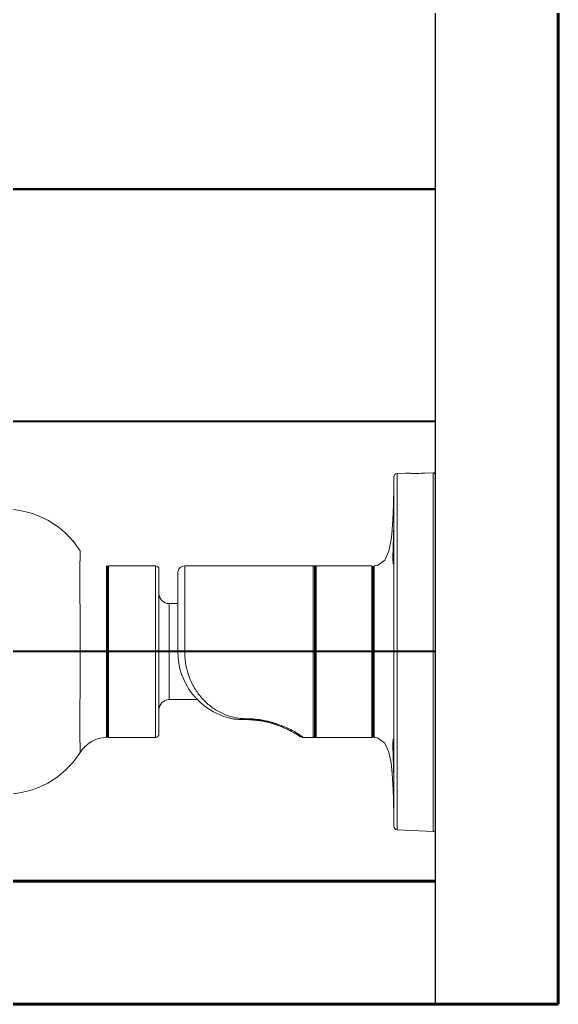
# Model space of a CAD drawing. Header units: metres. Extents: x 29 to 562, y -33 to 369.
# Drawn here: x 303.709 to 304.365, y 176.469 to 177.668 of the extents above; entities that cross this region are included whole.
import ezdxf

# ---------------------------------------------------------------- set-up
doc = ezdxf.new("R2010")
doc.units = ezdxf.units.M
doc.header["$LTSCALE"] = 2
for name, color, linetype, lineweight in [('001_Dark_1 10', 7, 'Continuous', 0), ('A-WALL', 7, 'Continuous', 60), ('S-STRS', 4, 'Continuous', 40), ('S-WALL', 7, 'Continuous', 60), ('Tuberia', 1, 'Continuous', 9)]:
    doc.layers.add(name, color=color, linetype=linetype, lineweight=lineweight)
doc.layers.add('S-PLAT', color=7, linetype='Continuous')

# ---------------------------------------------------------------- blocks, each defined once
blk = doc.blocks.new('Camaras')
at = {"layer": '001_Dark_1 10'}
for p, q in [((-0.0001464716394821153, 0.01442707760261897), (-0.0001464716394821153, -0.014427593966019)), ((0.0006886510948902469, 0.01453059361122655), (0, 0.01456678529447686)), ((0, 0.01456663516822232), (0, -0.01456663516822232)), ((0.002930742624585037, 0.01449371970826974), (0.002219709860526109, 0.01453098335642267)), ((0.002930855220711237, -0.01441303555466789), (0.002930855220711237, 0.01449371380735442)), ((0.003194748927853652, 4.033921410950825e-05), (0.003194543658764815, 0.01421699635480422)), ((0.003199347182885504, 0.01344530090656804), (0.003194654807828101, 0.01421632322123401)), ((0.003196083335183175, 0.01042863898666724), (0.003196067687383675, 0.01042725292577984)), ((0.003196098325361163, 0.01042993394415248), (0.003196083335183175, 0.01042863898666724)), ((0.003195448577969273, 0.009490058372108479), (0.003195065479133063, 0.009873996125264739)), ((0.003195074377799756, 0.01010351766737472), (0.003195071113736958, 0.01009779283836565)), ((0.00319527147428289, 0.01026277086802452), (0.003195640209980866, 0.01037010565946161)), ((0.003195365321630561, 0.009545944084123903), (0.003195383185754963, 0.009533412263380114)), ((0.003196191489109879, 0.009153388493558623), (0.003195448577969273, 0.009490058372108479)), ((0.003197491949833875, 0.008809798921816991), (0.003196191489109879, 0.009153388493558623)), ((0.003198102178203044, 0.008811806448846937), (0.003209811027602427, 0.008812196004925)), ((0.003199294493015259, 0.008507599238186003), (0.003199800992263135, 0.00844174585566293)), ((0.003208237745354836, 0.007796039383691777), (0.00320863214142264, 0.007776969000730105)), ((0.003194648668056743, 0.007190265576156207), (0.0031945436601859, -0.01413631779368529)), ((0.004789860079085884, 0.007002442581182322), (0.004789860073401542, -0.006921764484474124)), ((0.004896601442510473, 0.00638269289183313), (0.004868282078120956, 0.006923058554690442)), ((0.004868282078120956, 4.033912634326953e-05), (0.004868282078120956, 0.00692304655919429)), ((0.004896601831546832, -0.006819205658899818), (0.004896601809491585, 0.006899883906868354)), ((0.004980119084621037, 0.006999515671424206), (0.004980119084621037, -0.006918837418737667)), ((0.009513114629442043, 0.006999515671424206), (0.004980119084621037, 0.006999515671424206)), ((0.00951310026931651, -0.006918837418737667), (0.009513116366576924, 0.006999515671424206)), ((0.009513114971468895, 0.006999176595769541), (0.009917616138238827, 0.00699917659508742)), ((0.009596238242750132, 0.006924898248740874), (0.009596635170112222, 0.006915802952306649)), ((0.009652303518805638, 0.006915802944689631), (0.009596628169902033, 0.006915802944689631)), ((0.009596628654776396, -0.00683530369585128), (0.009596628654776396, 0.006916060396264356)), ((0.009652303513632887, 0.00691037304457609), (0.009652303513632887, -0.006829680950744432)), ((0.009735744663998958, 0.006993775693473481), (0.009735822456434562, -0.006913114949128385)), ((0.009930680662023406, 0.006999183623548788), (0.009845729382391255, 0.006998917639890578)), ((0.02017485183137069, 0.006999176434277388), (0.009930680659124391, 0.006999175562071969)), ((0.02017484467592112, 4.03391214547355e-05), (0.02017484467592112, 0.006998966018869623)), ((0.02073160041970823, 4.033926202851035e-05), (0.02073160041970823, 0.006442311691529312)), ((0.02226265903738067, 0.00672124729894108), (0.02226265903738067, -0.006640569046254541)), ((0.0225410333314926, 0.006999696479425666), (0.0225410333314926, -0.006919018226739126)), ((0.0225410333314926, 0.006999696479425666), (0.02635476116097379, 0.006999696479425666)), ((0.02635476116097379, -0.006919018226739126), (0.02635476116097379, 0.006999696479425666)), ((0.02643827344923011, 0.006916930843914315), (0.02643827344923011, -0.006836266254850898)), ((0.02643827344923011, -0.00650575736969472), (0.02643827344923011, 0.006916172018208044)), ((0.02651865646583929, -0.006920144785652838), (0.02651862534918337, 0.007000817839838192)), ((0.00963739559381338, 0.006123805974965535), (0.00963739559381338, -0.005498628643266557)), ((0.009652303513632887, 0.006108898045255273), (0.009637395593756537, 0.006123805974965535)), ((0.02142753842480261, 0.00393746156160546), (0.02073160041970823, 0.00393746156160546)), ((0.02142753614884896, -0.003856783308918921), (0.02142753566846523, 0.00393746156160546)), ((0.004789863058533683, 4.033912861700628e-05), (0.003194654807828101, 4.033913094758645e-05)), ((0.004868277018658773, 4.033912634326953e-05), (0.004868279526931474, -0.0001775687658494007)), ((0.02017485816247699, 4.035309765981765e-05), (0.02073160882332559, 4.031336962384557e-05)), ((0.02651866514509038, 4.033912662748662e-05), (0.03521958471986864, 4.033912634326953e-05)), ((0.004868282035147331, -0.006842369126076164), (0.004868279526931474, -0.0001775687658494007)), ((0.02142753900170646, -0.003856783308918921), (0.01913685408584342, -0.003856900991394241)), ((0.009637395636275414, -0.005498628588810561), (0.009651302843110443, -0.005491565568576107)), ((0.013749505738474, -0.005605668481251769), (0.01488729869942063, -0.005482807707352322)), ((0.0148872887654079, -0.005482836819766135), (0.0148870447891909, -0.005466487231018391)), ((0.01516374836921841, -0.005406279772472544), (0.01516376068661884, -0.005481225218119334)), ((0.004896602887185963, -0.006301987073385362), (0.004868282035147331, -0.00684238112197022)), ((0.009596628654776396, -0.005772992809824018), (0.009600764177662313, -0.005725187210686045)), ((0.009652303513632887, -0.005772992780038066), (0.009596628654776396, -0.005772992780038066)), ((0.00959978028953401, -0.006158193981633531), (0.009596628654776396, -0.006116423617555711)), ((0.009596628654776396, -0.006116423614599853), (0.009652303513632887, -0.006116423614599853)), ((0.01156667033671965, -0.006402484123640306), (0.01241223722587392, -0.006022208291739162)), ((0.01353993808686482, -0.005667329551698685), (0.013749505738474, -0.005605668481251769)), ((0.00951310026931651, -0.006918837418737667), (0.004980119084621037, -0.006918837418737667)), ((0.009916424629295761, -0.006918498237467929), (0.009513087632967654, -0.006918498237467929)), ((0.009596424307915186, -0.006842099684291725), (0.00959660675135865, -0.006835197224376088)), ((0.00959662148886764, -0.006835074069641678), (0.009652305539589179, -0.006835069672689542)), ((0.01076501481816194, -0.006874634314470995), (0.01078698018477553, -0.006862966364195699)), ((0.01085666704136656, -0.006815402912280888), (0.01076501681524178, -0.006874639053961573)), ((0.01076994626299665, -0.00687139136672954), (0.01076501681524178, -0.006874639053961573)), ((0.01088363311635021, -0.006798585719906214), (0.01078588532504909, -0.006861258770328504)), ((0.01088472552407893, -0.006800361505582941), (0.01097411239169332, -0.00674311291558638)), ((0.01097411239169332, -0.00674311291558638), (0.01156667033671965, -0.006402484123640306)), ((0.0225410333314926, -0.006919018226739126), (0.02635476116097379, -0.006919018226739126)), ((0.003200475806920622, -0.008731206984435858), (0.003209811029023513, -0.00873151791185478)), ((0.003195041949311417, -0.009901314536165273), (0.003195278510190747, -0.0095305000517385)), ((0.003195278510190747, -0.0095305000517385), (0.003195989625737639, -0.009146826163004107)), ((0.003194547116379454, -0.01410200307745413), (0.003194601365123617, -0.01037957128815492)), ((0.003195242590663838, -0.01016790176166182), (0.003195041949311417, -0.009901314536165273)), ((0.003195451832880281, -0.01024649065297467), (0.003195242590663838, -0.01016790176166182)), ((0.003195896122804243, -0.01032744023515875), (0.003195451832880281, -0.01024649065297467)), ((0.003196276586038493, -0.01036040879230882), (0.003195896122804243, -0.01032744023515875)), ((0.003196148788504161, -0.01035392018505377), (0.003196174152208187, -0.01035584450116289)), ((0.003196174152208187, -0.01035584450116289), (0.003196194668475982, -0.01035734166956104)), ((0.002930742624585037, -0.01441304145564004), (0, -0.01456663516822232))]:
    blk.add_line(p, q, dxfattribs=at)
for points in [[(0.004789863058533683, 0.007001437379727804), (0.004516378494940909, 0.007043560200742149), (0.003936860337375947, 0.00746604175449761), (0.003608856789014681, 0.008207745056012072), (0.003425766791508522, 0.009105847520942234), (0.003363939671146454, 0.00960377936442569), (0.003276929615537938, 0.01070421972255531), (0.003225285638279729, 0.01196889718372063), (0.003199347182885504, 0.01344530090656804)], [(0.003195640209980866, 0.01037010565946161), (0.003196056500200939, 0.01042458171801286), (0.003196300752165371, 0.01044256431609369), (0.00319655298443422, 0.0104546329499442), (0.003196688326909225, 0.01045893375030005)], [(0.003195065479133063, 0.009873996125264739), (0.003195171667584873, 0.01020554125429385), (0.00319527147428289, 0.01026277086802452)], [(0.003236492292842286, 0.007190266180799654), (0.003235916432402064, 0.007193295219991569), (0.003232683111491497, 0.007216847874786936), (0.003228600808881765, 0.00725990284675504), (0.003224300001591018, 0.007322178345219754), (0.003219979486061675, 0.007405734329125835), (0.003215742727036286, 0.007513468868040718), (0.003211677420836168, 0.007648730963154549), (0.003207874088275275, 0.007815395617541299), (0.003204431772019234, 0.008017766818312566), (0.00320145573488162, 0.00826036674462216), (0.003199016680582645, 0.008547515629771851), (0.003197491951141274, 0.008809798921930678)], [(0.009711796813746787, 0.006990948044659717), (0.009673974234829075, 0.00696675463686347), (0.009652503714619343, 0.006916255961670004), (0.009652305115366744, 0.00691045150082914)], [(0.00975352080229186, 0.006996973456665501), (0.009739490403262607, 0.006996010150288612), (0.009711796813746787, 0.006990948044659717)], [(0.009845729382391255, 0.006998917639890578), (0.009791444093877999, 0.006998229807123835), (0.00975352080229186, 0.006996973456665501)], [(0.01078729310637527, -0.006862769294883719), (0.01082970427870578, -0.006835145473047533), (0.01114914153566815, -0.006636225907897142), (0.01181569707392782, -0.006276763372767391), (0.01226973913531992, -0.006071563510403166), (0.01331753105233702, -0.00570865339054194), (0.01439171995406241, -0.005509066137420859), (0.0148872891277847, -0.005482813090935679)], [(0.0148872887654079, -0.005482836819766135), (0.01497142810040941, -0.005482016564286596), (0.01508367335759431, -0.005481361759308356), (0.01516376784809381, -0.005481229808339094)], [(0.01496888933530727, -0.005482041314138542), (0.01508449115164012, -0.005481361396817874), (0.01516430862136531, -0.005481234553002423)], [(0.0151637606982149, -0.005481225243244126), (0.01566527514148675, -0.005471161275835357), (0.01614836484048965, -0.005429440625761117), (0.01654846192565174, -0.005352295338724389)], [(0.003194654808737596, -0.01413564465931927), (0.003199347185500301, -0.01336462237944147), (0.003225285644134601, -0.01188821871554069), (0.003276929625087632, -0.01062354130479548), (0.003363939683993067, -0.0095231009908332), (0.003425766806060437, -0.009025169167642844), (0.003608856806920357, -0.008127066740854616), (0.003936860356077432, -0.007385363475606255), (0.004516378500738938, -0.006962881946463995), (0.0047898630544978, -0.006920759127211795)], [(0.003203440329912155, -0.00800899676292488), (0.003207404932709323, -0.007758762060660729), (0.003211022795255758, -0.00759342608361635), (0.003214899906197388, -0.007457888425477677), (0.003218954251337891, -0.007348536385592297), (0.003221023134415191, -0.007302730821180603), (0.003225192293200507, -0.007227086174708575), (0.003229310217420789, -0.007170646547791648), (0.003233178494326694, -0.007131928371762797), (0.003236296056229548, -0.007110588046003841)], [(0.009652305120994242, -0.006829768855112661), (0.00965251164188885, -0.006835691069994709), (0.00967416671466026, -0.006886288437300436), (0.009711932415825686, -0.006910312757980819)], [(0.009711932415825686, -0.006910312757980819), (0.009739897401061626, -0.006915367889206436), (0.009754149950595092, -0.006916328156904683)], [(0.009754149950595092, -0.006916328156904683), (0.009792494798659845, -0.006917572926425919), (0.009847170654040838, -0.00691824973333155), (0.009916514338044635, -0.00691849855937221), (0.0105486425284198, -0.006918498129294903)], [(0.003195989625737639, -0.009146826163004107), (0.003197030840169646, -0.008832393249605275), (0.00319749195125496, -0.008729120680158076)], [(0.003196744771287285, -0.01037957131919143), (0.003196675567266993, -0.01037790597828803), (0.003196483140470718, -0.01037116088494372), (0.003196276586038493, -0.01036040879230882)]]:
    blk.add_lwpolyline(points, dxfattribs=at)
for centre, radius, start, end in [((0.002916173462494953, 0.0142157235350453), 0.0002783731061884331, 0.2619773766003065, 86.99183545054348), ((0.03478950227292898, 0.004364177854569107), 0.007241155772050146, 90.00000000032567, 147.7527814684252), ((0.2362623971698099, 0.009850635427682164), 0.2330672298671799, 180.0779841682782, 180.2558734902649), ((0.1150033280032403, 0.009325786801611002), 0.1118070272390861, 180.2644200625061, 180.4192859234184), ((0.0074836926381181, 0.007570603736922976), 0.0042667988616766, 183.3247344056375, 183.4891071311903), ((0.004784884687978774, 0.006919078583877081), 8.351233795451768e-05, 2.917839844944612, 86.58448290465634), ((0.004980114212514763, 0.006915912415621506), 8.351227832674389e-05, 90.0000241110675, 180.0000241110675), ((0.009513114630010477, 0.006916084275047751), 8.351172695077953e-05, 6.052793348228108, 90.00000000488534), ((0.009735719787045127, 0.006910339642075769), 8.341289828618057e-05, 135.7179071438045, 179.9775149176137), ((0.009735430721661942, 0.006910637936101693), 8.299768766023524e-05, 132.4026900421461, 135.7260040100733), ((0.009735821107199172, 0.006910225730706543), 8.356532196390298e-05, 90.0488548340922, 132.4097552612963), ((0.02017483735954784, 0.006442418546470208), 0.000556761353962009, 359.9978704932297, 89.99851119377291), ((0.0225410333314926, 0.006721322185313738), 0.0002783742941228959, 90, 180), ((0.02635476116097379, 0.00691618419116935), 8.351228823686875e-05, 0, 90), ((0.02652176009416962, 0.006917392244730536), 8.348856392683929e-05, 92.12718291853002, 180.6174440999113), ((0.009735815801889203, 0.006222226117955643), 0.0001391871470614479, 179.9974528937481, 224.9999810636176), ((0.02142759745123612, 0.004772575621331043), 0.0008351496760058467, 270, 359.997125675188), ((0.01516411453724231, 4.033912634326953e-05), 0.005567485882457916, 284.397524236221, 1.396553571749433e-06), ((0.02142759822606877, -0.004691897620119789), 0.0008351499438019175, 0.002891576873397854, 90), ((0.00988481608243319, -0.005660454812954185), 0.000288187457274113, 144.1235061724544, 179.9740238408218), ((0.00991261120384479, -0.005692226101160713), 0.0003364871583280574, 140.7327054438301, 144.8759426472628), ((0.01489143833896378, -0.01083900767062573), 0.005372023442510806, 94.33985842427853, 95.87923934610407), ((0.01490710226789815, -0.01106497933650985), 0.005598532710291433, 90.20527072836907, 94.3247037655268), ((0.01517343855124409, -0.07971664414540669), 0.07425070924373359, 90.00747172642856, 90.22099727392474), ((0.009875554864606784, -0.006140574963836798), 0.0002789262106344694, 179.99559660796, 216.7824021205962), ((0.009875681654705204, -0.00577310073228432), 0.0002790461817710321, 158.0944464318275, 170.1136354560334), ((0.00987576146428637, -0.005773431871972434), 0.0002792439078030058, 143.2965403302959, 158.0375174373686), ((0.01596630025579771, -0.01474689789867512), 0.009434692367338184, 117.3675563040751, 120.5855994736341), ((0.0159298472987075, -0.01468561899488918), 0.009363515682871325, 115.4863080772726, 117.3418363468227), ((0.01613818185404625, -0.015121813332172), 0.00984690854329942, 113.715199302457, 115.4884535165036), ((0.0160451234586958, -0.01490981673796909), 0.009615386585762956, 112.7555223323049, 113.7155740236068), ((0.01526167118879584, -0.01263513123709004), 0.007208170006934355, 105.3010668875782, 106.3103851172215), ((0.0047848846428451, -0.006838400486998353), 8.351234034853661e-05, 273.4155441345032, 357.081703365248), ((0.004980114233546828, -0.006835234167539284), 8.351227863295561e-05, 179.9999759693776, 269.9999759697033), ((0.009513031216272338, -0.00683532710999657), 8.350966403023548e-05, 269.9514562177135, 355.3563695079081), ((0.009881222484523278, -0.006130421408414577), 0.000434296236292944, 229.0579999739079, 237.9313702004957), ((0.009735713773409316, -0.006829632483544401), 8.341012501011282e-05, 180.0335342957571, 224.0278589048357), ((0.009735419896912845, -0.006829936206798948), 8.298773836810128e-05, 224.0181026495416, 226.0808537678739), ((0.009735793726065367, -0.006829551844106163), 8.352390604884682e-05, 226.0790249063317, 270.0151451172159), ((0.01558393399949409, -0.01393351439159574), 0.008635249881768265, 123.6125885572414, 125.6694876160512), ((0.01694195257488218, -0.01631968719973997), 0.01128548270307728, 121.5738446666153, 122.6301198821961), ((0.01578790587950607, -0.01444858514562952), 0.009087112530818743, 120.5743425373216, 121.5517444310186), ((0.0225410333314926, -0.006640643932627199), 0.0002783742941228959, 180, 270), ((0.02635476116097379, -0.006835505938482811), 8.351228823686875e-05, 270, 0), ((0.02652175544562851, -0.006836713788544557), 8.348853188595802e-05, 179.3955444258466, 267.8727705759136), ((0.02643831852014955, -0.009552137423128215), 0.002633094303970239, 32.24721995779828, 88.25301162527556), ((0.2068841084737301, -0.009683857734700041), 0.2036888546144751, 179.7314404242294, 179.9347047046482), ((0.08591847616349924, -0.009053426663712116), 0.08272162046990619, 179.276582257631, 179.7753743231612), ((0.03478950227292898, -0.004283499601882568), 0.007241155772050146, 212.2472185315747, 269.9999999996743), ((0.002916173462494953, -0.01413504528235876), 0.0002783731061884331, 273.0081645550009, 359.738086108301), ((-7.284492426151701e-06, -0.01442763877227549), 0.0001391871470614479, 180, 272.9999999975889)]:
    blk.add_arc(centre, radius, start, end, dxfattribs=at)
for points, knots in [([(-0.0001464714463850214, 0.01442707859021652), (-0.0001464714463850214, 0.01446269541443712), (-0.0001170377995549643, 0.01453691651650502), (-4.2886544463272e-05, 0.01456704980600421), (-7.284470655122277e-06, 0.01456704980600421)], [0, 0, 0, 0, 0.5001035568, 1, 1, 1, 1]), ([(0.00221969608389827, 0.01453097363818756), (0.002220214115709496, 0.01453130391561785), (0.002215004154038525, 0.01453029276891016), (0.00221214453193852, 0.01453085574243573), (0.002201432431775174, 0.01452988675404754), (0.002189255996256634, 0.0145294342533191), (0.002172539047705868, 0.01452851691604451), (0.00214361528014706, 0.01452712394828382), (0.002098562495007172, 0.01452499058953549), (0.002034556216813144, 0.01452224389365142), (0.00195753828359102, 0.0145193120041256), (0.001868319037441779, 0.01451642852939017), (0.001727492309669287, 0.01451280122884668), (0.001528244055236883, 0.01450998307186069), (0.00126682779392695, 0.01451076136200413), (0.0009832775886025047, 0.01451704796133413), (0.0007880801221631373, 0.01452535378874131), (0.0006886512428536662, 0.014530593603439)], [0, 0, 0, 0, 0.0012032577, 0.0048134923, 0.0108299808, 0.0192368427, 0.0300055792, 0.0431073257, 0.0761933308, 0.1181853724, 0.168649165, 0.2271215459, 0.2930236715, 0.4445517379, 0.617382054, 0.8049933733, 1, 1, 1, 1]), ([(0.003196067687383675, 0.01042725292577984), (0.003195869577268695, 0.01040947896601097), (0.003195169327625536, 0.01030156811086158), (0.003195127335061443, 0.01019365507764292), (0.003195074377799756, 0.01010351766737472)], [0, 0, 0, 0, 0.1647173918, 1, 1, 1, 1]), ([(0.003199796134254029, 0.01043261590100997), (0.003199315986194051, 0.01044614171203762), (0.003197050207234042, 0.01050105907276588), (0.003196267218697812, 0.01044434627263513), (0.003196098325361163, 0.01042993394415248)], [0, 0, 0, 0, 0.4842743943, 1, 1, 1, 1]), ([(0.003247117210150918, 0.008813529746561244), (0.003236267485306143, 0.009158996827096644), (0.003221678701152086, 0.009627977677354238), (0.003207061219882235, 0.01016770268833511), (0.003202305096806413, 0.01036193821292386), (0.003199796134254029, 0.01043261590100997)], [0, 0, 0, 0, 0.6401565641, 0.8690150917, 1, 1, 1, 1]), ([(0.003195071113736958, 0.01009779283836565), (0.003195049075202405, 0.01005793483702178), (0.003195013549714076, 0.00987398520655347), (0.003195162679844543, 0.009690035560282695), (0.003195365321630561, 0.009545944084123903)], [0, 0, 0, 0, 0.2166789262, 1, 1, 1, 1]), ([(0.003209811027602427, 0.008812196004925), (0.003214521967322526, 0.008812353660090366), (0.003226949002907986, 0.008812903667291039), (0.00323942374490116, 0.008812778949248923), (0.003247116859881771, 0.008813529689660982)], [0, 0, 0, 0, 0.378806362, 1, 1, 1, 1]), ([(0.003257263675720878, 0.007179752830296593), (0.003261143896054364, 0.007206431039975314), (0.003266302330303006, 0.007275239779318099), (0.003271475519966316, 0.007400016149830435), (0.003273808267977074, 0.007566133341271097), (0.003273180894268535, 0.007855357706176846), (0.003263905018854985, 0.00827524963673909), (0.003253122669889308, 0.008626889091800649), (0.003247117210150918, 0.008813529746561244)], [0, 0, 0, 0, 0.0494776444, 0.1264665883, 0.2292482331, 0.3543226903, 0.6572814653, 1, 1, 1, 1]), ([(0.003199800992263135, 0.00844174585566293), (0.003200263629707933, 0.008384208098192403), (0.00320220707902763, 0.00816896285445523), (0.003205028204831706, 0.007953721596692276), (0.003208237745354836, 0.007796039383691777)], [0, 0, 0, 0, 0.267309718, 1, 1, 1, 1]), ([(0.02866526780223921, 0.008227866385340121), (0.02866435450869176, 0.00823079100385371), (0.0286657763540461, 0.008214493117264965), (0.02866504086398436, 0.00820716596919624), (0.02866547476628512, 0.00818027822705858), (0.0286652595200394, 0.008141110479840563), (0.02866565148343625, 0.008077738544642443), (0.02866604937128159, 0.007998662596293116), (0.02866704883774673, 0.007859674236641467), (0.02866890344762396, 0.007646599688968081), (0.02867202131221802, 0.00734407284753047), (0.02867514302931795, 0.006979703356165601), (0.02867737557164673, 0.006551905011889403), (0.02867809994694426, 0.006057823932252404), (0.028677376690041, 0.005495967458244877), (0.02867480953796075, 0.004621196524880133), (0.0286685901189685, 0.003389682073958511), (0.02866494926456653, 0.001773619023566653), (0.02866526780223921, 0.0006347710589977851), (0.02866526780223921, 4.033912668433004e-05)], [0, 0, 0, 0, 0.0011226385, 0.0025176527, 0.0044611019, 0.0099712263, 0.0176088697, 0.0273286823, 0.03908041, 0.068473669, 0.1054442117, 0.1499173483, 0.2019924115, 0.2621926489, 0.3309531541, 0.4078609399, 0.5827170841, 0.782195369, 1, 1, 1, 1]), ([(0.00320863214142264, 0.007776969000730105), (0.003209581047826759, 0.00773180967834719), (0.003213196763795167, 0.007580494716847852), (0.00321791394230786, 0.007429166319667502), (0.003224075339119281, 0.007323150726023187)], [0, 0, 0, 0, 0.2984154571, 1, 1, 1, 1]), ([(0.00322480277145587, 0.007310931578189184), (0.00322669831047051, 0.007279855568555149), (0.003230442864150973, 0.007230357519148356), (0.003235766934892581, 0.007180773886801717), (0.003239855133813307, 0.007162662319473156)], [0, 0, 0, 0, 0.6264213047, 1, 1, 1, 1]), ([(0.003239855133813307, 0.007162662319473156), (0.003240483042247888, 0.007159880554951314), (0.003241692297251575, 0.007155116817131102), (0.003243628001712295, 0.007150002702047686), (0.003246010823033885, 0.00714615958005993), (0.003249644726281531, 0.00714753747209329), (0.003251256318719697, 0.007151978571215523), (0.003253501011499793, 0.007158505053808994), (0.003255439229519652, 0.007168197427432688), (0.003256655489792593, 0.007175571286239801), (0.003257263675720878, 0.007179752830296593)], [0, 0, 0, 0, 0.1597917063, 0.2673453783, 0.3274890592, 0.370691617, 0.4501926231, 0.5801769576, 0.7632308996, 1, 1, 1, 1]), ([(0.009930551005879806, 0.006998964814982855), (0.009917818802250622, 0.006998964083862802), (0.009892837686606981, 0.006998935946427309), (0.009856614621980953, 0.006998795181203832), (0.00982331186492047, 0.00699852771842302), (0.009794208742903265, 0.006998102386404526), (0.00977042019064811, 0.00699747907410142), (0.009754262293256488, 0.006996748107241046), (0.009744748162404449, 0.00699595211639803), (0.009740074275839561, 0.006995360129423034), (0.009737421060265206, 0.006994767738063956), (0.009735873430997799, 0.006994192145469924), (0.009735744663998958, 0.006993775693473481)], [0, 0, 0, 0, 0.1956451267, 0.3838667953, 0.556599843, 0.7074365714, 0.830987196, 0.9225963332, 0.9552028439, 0.9786534863, 0.9933018117, 1, 1, 1, 1]), ([(0.02017485179925416, 4.033938719771868e-05), (0.02017483377329654, -0.0003281968035651062), (0.02010670707335294, -0.001058051939736515), (0.01980837187511497, -0.002095700532237288), (0.01934100491934032, -0.00302889499451453), (0.01873051536432513, -0.003831416833435242), (0.01799691323543584, -0.004491272027365767), (0.01714848306448857, -0.004998438248748016), (0.01619268485836756, -0.005328965775930783), (0.0155102033189678, -0.00540632572133859), (0.01516375191687303, -0.005406254154507906)], [0, 0, 0, 0, 0.1347677243, 0.2662015159, 0.3926681052, 0.5142356838, 0.6328073184, 0.7513492311, 0.8733083232, 1, 1, 1, 1]), ([(0.02866526780218237, 4.033912668433004e-05), (0.02866526780223921, -0.0005540928055722816), (0.02866494926615815, -0.001692940756612415), (0.02866859011430734, -0.003309003861289739), (0.02867480954949997, -0.004540518171069152), (0.02867737667327219, -0.005415289350224839), (0.02867810000049076, -0.005977145213790891), (0.02867737540810822, -0.006471228179265154), (0.02867514351942191, -0.006899020846987014), (0.02867201987874068, -0.007263407043552661), (0.0286692930674235, -0.007528410905564442), (0.02866764927534859, -0.007709523921135997), (0.02866673212264459, -0.00782181183902253), (0.02866608037601281, -0.007917891030928104), (0.02866556478778648, -0.007997324169053854), (0.02866547997297175, -0.008059760716804476), (0.02866505087195037, -0.008100891246243691), (0.02866549078709113, -0.0081251171527299), (0.0286646791528824, -0.008137157178708776), (0.02866626556897245, -0.00814429124463345), (0.02866526780223921, -0.008147188132653582)], [0, 0, 0, 0, 0.2178046302, 0.4172829144, 0.592139058, 0.6690468436, 0.7378073485, 0.7980075857, 0.8500826487, 0.8945557852, 0.9315263277, 0.9471874317, 0.9609195901, 0.9726713178, 0.9823911303, 0.9900287737, 0.9955388981, 0.9974823473, 0.9988773615, 1, 1, 1, 1]), ([(0.00963739559381338, -0.005498628662934379), (0.009630765713666278, -0.005510742031191285), (0.009607440313459392, -0.005561622616625073), (0.009596628654776396, -0.005618231552574571), (0.009596628654776396, -0.005660324157560126)], [0, 0, 0, 0, 0.247023573, 1, 1, 1, 1]), ([(0.01516375188583652, -0.005406341646477131), (0.01492596409838143, -0.005406343933231028), (0.01445347290933796, -0.005427847512322614), (0.01376011973235336, -0.00552586907608088), (0.0130996097817615, -0.005677594031766375), (0.01248995389221363, -0.005876371804077962), (0.01194572859651544, -0.006099490614843717), (0.0114825774851397, -0.006330555207028965), (0.01110994236779561, -0.006543800516311649), (0.01089525865904761, -0.006681162596663626), (0.01080367953147743, -0.006742081450823889)], [0, 0, 0, 0, 0.1542274536, 0.3062260351, 0.4536002968, 0.5932052006, 0.7216641724, 0.8347456784, 0.9286611472, 1, 1, 1, 1]), ([(0.01434117065531382, -0.005495241082968505), (0.01425627604044166, -0.005503985936144318), (0.01392550129531855, -0.005545989930027417), (0.01359871557912129, -0.005617042711975273), (0.01335949992068208, -0.005682472801964877)], [0, 0, 0, 0, 0.2560215103, 1, 1, 1, 1]), ([(0.01654846391375031, -0.005352302618433669), (0.01643618582039608, -0.005381131067139222), (0.01620767190337347, -0.005424439777328871), (0.01586063336299048, -0.005454897158102767), (0.01551231952385024, -0.005466248635599413), (0.01527995077611877, -0.005464600586577717), (0.01516374761115458, -0.005465935224975738)], [0, 0, 0, 0, 0.2496662397, 0.4995660824, 0.749707409, 1, 1, 1, 1]), ([(0.01323732387055543, -0.005717058327348923), (0.01315579192180394, -0.005740910262687748), (0.0128476247028857, -0.005836925641148127), (0.01254517491872775, -0.005950882494602183), (0.01232589342515666, -0.006042856314564915)], [0, 0, 0, 0, 0.2632141422, 1, 1, 1, 1]), ([(0.003247117206342409, -0.00873285161500803), (0.003250146247751218, -0.008639983146537134), (0.003255789265722342, -0.008456861368671298), (0.00326352666195362, -0.008188513211649706), (0.003269591753678469, -0.007935438406747153), (0.003273218784670462, -0.007704947765574843), (0.003273873324530996, -0.007503329295929007), (0.003272055207446556, -0.007356057283431028), (0.003268934014954539, -0.007256775779495683), (0.003266132552710133, -0.007197749132018316), (0.003262845242659296, -0.007149543817860149), (0.00325964072970919, -0.007116279402367809), (0.003256758315615116, -0.007095229333771158), (0.003254745762490074, -0.00708380566615574), (0.003252704028511744, -0.007075033357665461), (0.003250719252207546, -0.007069687664596813), (0.003248556287701376, -0.007065660287395303), (0.003244833185817697, -0.00706651944167902), (0.003243120870081384, -0.007070879524434304), (0.003240862873838068, -0.007077077861396219), (0.003238839126538551, -0.007086518201703029), (0.003235665264242016, -0.007104575102943045), (0.00323211405333268, -0.007134363783535491), (0.00322817636435957, -0.007178386672450188), (0.003224450004381652, -0.007233490974925871), (0.003220937286755543, -0.007299510022647837), (0.003217687366031896, -0.007375955880007723), (0.00321467303871259, -0.007461862342182712), (0.003210809947063353, -0.007592993492806954), (0.00320676014325727, -0.007776281273407903), (0.003204496597675188, -0.00792807528679873), (0.003203449198224462, -0.008009009457424554)], [0, 0, 0, 0, 0.1065402136, 0.2100680456, 0.3078171362, 0.3967990453, 0.4743775722, 0.5389892702, 0.5656627501, 0.5882654274, 0.6067456888, 0.6210485941, 0.6265989304, 0.6310618097, 0.6344285309, 0.6367106099, 0.6380049842, 0.638866505, 0.6404120008, 0.6429800293, 0.6466290758, 0.6513644857, 0.66405762, 0.6809658759, 0.7020623003, 0.7273723663, 0.7567722878, 0.7897925098, 0.8259336117, 0.9071925844, 1, 1, 1, 1]), ([(0.009735822456434562, -0.006913114949128385), (0.00973592856888672, -0.006913531911067139), (0.009737506699934784, -0.006914110548137842), (0.009740143433816684, -0.006914692337346651), (0.00974485492599797, -0.006915284856717108), (0.009754387184386815, -0.006916075877171579), (0.009770568470969465, -0.006916806376324303), (0.009794358725969232, -0.006917426748344724), (0.00982344766720189, -0.006917850883866095), (0.009856716644776498, -0.006918117249284705), (0.009892892337688863, -0.006918258042873049), (0.0099178374836697, -0.006918286244086858), (0.009930550894125645, -0.006918286659328032)], [0, 0, 0, 0, 0.0066139641, 0.021341314, 0.0449509585, 0.0776997076, 0.1694669431, 0.2930849014, 0.4439079453, 0.6165327804, 0.8045657765, 1, 1, 1, 1]), ([(0.003200108824955805, -0.01034339515555871), (0.003202588552198904, -0.01027012346034439), (0.003207420176295273, -0.01007358725249219), (0.00322198374249183, -0.009536709811328592), (0.003236458136882447, -0.00907316956764248), (0.003247117206342409, -0.00873285161500803)], [0, 0, 0, 0, 0.1365048955, 0.3660409608, 1, 1, 1, 1]), ([(0.003209811029023513, -0.00873151791185478), (0.003214521966242501, -0.008731675567474895), (0.00322694899881526, -0.008732225583827358), (0.003239423742286363, -0.008732100835146639), (0.003247116854652177, -0.00873285160568571)], [0, 0, 0, 0, 0.378806227, 1, 1, 1, 1]), ([(0.003195386127572419, -0.009451730322638241), (0.003195103916596054, -0.00964569156914763), (0.003195356584171805, -0.009946415848247625), (0.00319477141022162, -0.0102471599480225), (0.003196148788504161, -0.01035392018505377)], [0, 0, 0, 0, 0.6449675184, 1, 1, 1, 1]), ([(0.003196194668475982, -0.01035734166956104), (0.003196352921463586, -0.01036869068647661), (0.003197903955481252, -0.01041867958005582), (0.00319956733392246, -0.01035939528875929), (0.003200108824955805, -0.01034339515555871)], [0, 0, 0, 0, 0.4148524666, 1, 1, 1, 1])]:
    blk.add_open_spline(points, degree=3, knots=knots, dxfattribs=at)
for points in [[(-7.284470655122277e-06, 0.01456704980600421), (-4.855059728470223e-06, 0.01456704980600421), (-2.417242569663358e-06, 0.01456702860829751), (-1.597413756826427e-09, 0.01456677035272946)], [(0.00965188127725014, -0.006282882160377312), (0.009624935037493287, -0.006246786901641599), (0.009606560961515243, -0.006202724600285592), (0.00959979517483589, -0.006158191560047044)], [(0.01054864244389364, -0.006918444919193689), (0.01062224418041069, -0.00691843493237343), (0.01069723661021271, -0.006903218601593153), (0.01076505464806132, -0.0068746191356297)]]:
    blk.add_open_spline(points, degree=3, dxfattribs=at)

msp = doc.modelspace()

# ---------------------------------------------------------------- linework, layer by layer
at = {"layer": 'A-WALL'}
for p, q in [((304.3645332225697, 176.4688134146973), (304.3645332225697, 215.4688134146973)), ((267.3645332225697, 176.4688134146973), (304.3645332225697, 176.4688134146973))]:
    msp.add_line(p, q, dxfattribs=at)
at = {"layer": 'S-PLAT'}
msp.add_line((304.2145332225697, 186.4688134146973), (304.2145332225697, 176.4688134146973), dxfattribs=at)
at = {"layer": 'S-STRS'}
for p, q in [((304.2145332225696, 177.4612109422583), (303.0145332225697, 177.4612109422583)), ((303.0145332225697, 177.4612109422583), (304.2145332225696, 177.4612109422583)), ((303.0145332225697, 177.4612109422583), (304.2145332225697, 177.4612109422583)), ((303.0145332225697, 177.1788134146973), (304.2145332225697, 177.1788134146973)), ((303.0145332225697, 177.1788134146973), (304.2145332225697, 177.1788134146973)), ((303.0145332225696, 176.8988134146973), (304.2145332225697, 176.8988134146973)), ((303.0145332225699, 176.6187252527972), (304.2145332225696, 176.6187252527972)), ((303.0145332225699, 176.6187252527972), (304.2145332225699, 176.6187252527972))]:
    msp.add_line(p, q, dxfattribs=at)
at = {"layer": 'S-WALL'}
msp.add_line((304.2145332225699, 176.6188134146973), (302.2361238732724, 176.6188134146973), dxfattribs=at)

# ---------------------------------------------------------------- block references
at = {"layer": 'Tuberia', "xscale": -15, "yscale": 15, "zscale": 15}
msp.add_blockref('Camaras', (304.2123361508739, 176.8976325527228), dxfattribs=at)

doc.saveas('drawing.dxf')
